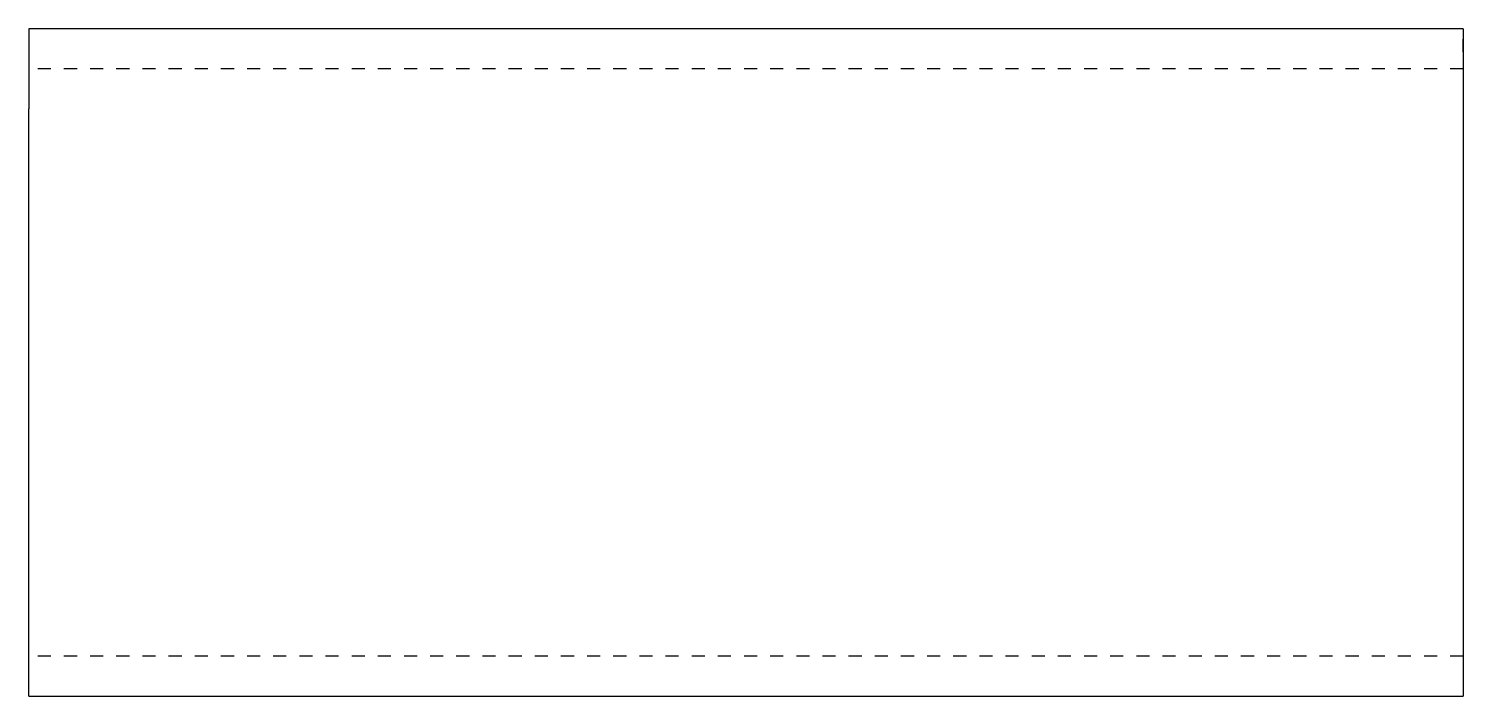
# Model space of a CAD drawing. Header units: millimetres. Extents: x 4 to 5677, y 4 to 135.
# Drawn here: x 4.5 to 219.5, y 4.5 to 104.5 of the extents above.
import ezdxf

# ---------------------------------------------------------------- set-up
doc = ezdxf.new("R2010")
doc.units = ezdxf.units.MM
doc.linetypes.add('DXK_LINE_DOT2', pattern=[3.9198, 1.9599, -1.9599])
doc.layers.add('STÅL', color=7, linetype='Continuous')

msp = doc.modelspace()

# ---------------------------------------------------------------- linework, layer by layer
at = {"layer": 'STÅL', "color": 2, "linetype": 'Continuous'}
for p, q in [((4.5, 104.5), (4.5, 92.5)), ((219.5, 104.5), (4.5, 104.5)), ((219.5, 104.5), (219.5, 103.59)), ((219.5, 103.59), (219.5, 4.5)), ((4.5, 16.5), (4.5, 92.5)), ((4.5, 5.41), (4.5, 16.5)), ((4.5, 4.5), (4.5, 5.41)), ((4.5, 4.5), (219.5, 4.5))]:
    msp.add_line(p, q, dxfattribs=at)
at = {"layer": 'STÅL', "color": 7, "linetype": 'DXK_LINE_DOT2'}
for p, q in [((4.5, 104.5), (4.5, 103.59)), ((4.5, 103.59), (4.5, 100.99)), ((219.5, 100.99), (219.5, 104.5)), ((219.5, 98.5), (4.5, 98.5)), ((4.5, 8.01), (4.5, 16.5)), ((219.5, 10.5), (4.5, 10.5))]:
    msp.add_line(p, q, dxfattribs=at)

doc.saveas('drawing.dxf')
